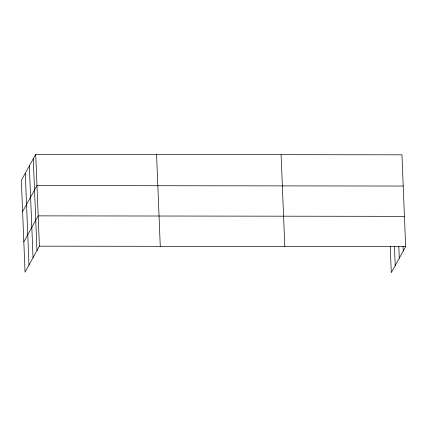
<?xml version="1.0" encoding="UTF-8"?>
<svg xmlns="http://www.w3.org/2000/svg" width="427" height="427" viewBox="0 0 427 427"><rect width="100%" height="100%" fill="white"/><g stroke="black" fill="none" stroke-linecap="round" stroke-linejoin="round"><path stroke-width="0.64" d="M35.708 154.35L21.35 180.359L25.044 272.17L39.401 246.16L35.708 154.35L401.956 154.83L405.65 246.641L391.292 272.65L390.235 246.304M22.604 211.573L36.962 185.569L403.211 186.044M23.827 241.874L38.179 215.865L404.433 216.345M39.401 246.16L405.65 246.641M403.04 246.422L403.227 251.033M398.813 246.31L399.288 258.17M394.463 246.416L395.231 265.514M281.094 154.675L284.788 246.486M156.57 154.51L160.264 246.32M33.279 158.743L36.973 250.558M29.346 165.879L33.039 257.689M25.289 173.229L28.983 265.039"/></g></svg>
